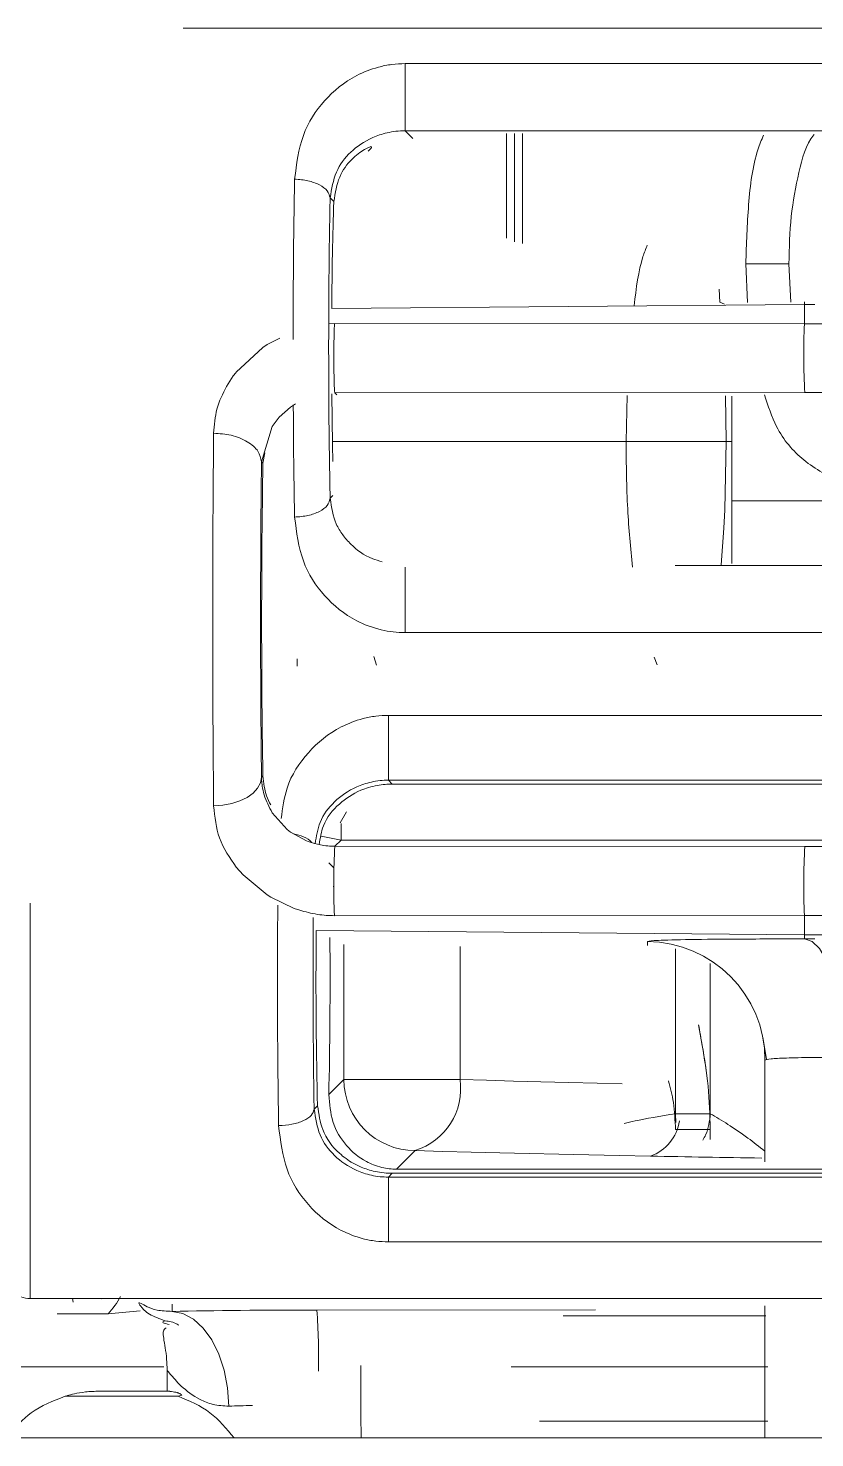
# Model space of a CAD drawing. Header units: millimetres. Extents: x 169 to 14583, y -399 to 10804.
# Drawn here: x 11681.6 to 11714.7, y 2020.9 to 2080.4 of the extents above; entities that cross this region are included whole.
import ezdxf

# ---------------------------------------------------------------- set-up
doc = ezdxf.new("R2010")
doc.units = ezdxf.units.MM
doc.header["$LTSCALE"] = 35

msp = doc.modelspace()

# ---------------------------------------------------------------- linework, layer by layer
at = {"color": 7, "linetype": 'Continuous', "lineweight": 18}
for p, q in [((11688.243, 2080.358), (11688.106, 2080.352)), ((11748.143, 2080.358), (11688.243, 2080.358)), ((11697.471, 2078.862), (11732.814, 2078.862)), ((11697.471, 2076.03), (11732.814, 2076.03)), ((11697.793, 2075.708), (11697.471, 2076.03)), ((11694.463, 2073.042), (11694.309, 2073.196)), ((11711.912, 2068.782), (11711.834, 2070.419)), ((11713.733, 2068.801), (11713.652, 2070.419)), ((11710.735, 2068.794), (11710.707, 2069.343)), ((11694.379, 2068.529), (11714.306, 2068.703)), ((11710.735, 2068.793), (11710.94, 2068.718)), ((11714.306, 2068.703), (11714.306, 2068.819)), ((11714.306, 2068.703), (11714.306, 2067.89)), ((11694.493, 2067.901), (11694.245, 2067.889)), ((11694.493, 2067.901), (11714.306, 2067.89)), ((11714.306, 2067.89), (11715.179, 2067.89)), ((11691.653, 2067.017), (11692.19, 2067.287)), ((11690.347, 2065.845), (11691.464, 2066.888)), ((11691.464, 2066.888), (11691.653, 2067.017)), ((11689.937, 2065.246), (11690.227, 2065.691)), ((11690.227, 2065.691), (11690.33, 2065.825)), ((11690.33, 2065.825), (11690.347, 2065.845)), ((11694.406, 2062.785), (11694.38, 2064.93)), ((11694.507, 2064.973), (11714.319, 2064.982)), ((11694.589, 2064.89), (11694.507, 2064.973)), ((11706.831, 2064.868), (11706.786, 2062.919)), ((11711.01, 2062.919), (11710.98, 2064.853)), ((11711.243, 2063.522), (11711.243, 2064.834)), ((11714.319, 2064.982), (11715.166, 2064.982)), ((11692.165, 2063.95), (11692.635, 2064.373)), ((11692.635, 2064.373), (11692.849, 2064.515)), ((11691.868, 2063.559), (11692.165, 2063.95)), ((11691.414, 2062.066), (11691.868, 2063.559)), ((11711.243, 2062.919), (11711.243, 2063.522)), ((11691.554, 2062.449), (11691.476, 2062.004)), ((11694.404, 2062.919), (11706.786, 2062.919)), ((11694.406, 2062.785), (11694.425, 2062.08)), ((11710.95, 2060.045), (11711.01, 2062.919)), ((11691.414, 2062.066), (11691.476, 2062.004)), ((11691.476, 2062.004), (11691.439, 2059.484)), ((11694.309, 2060.524), (11694.429, 2060.644)), ((11710.911, 2059.262), (11710.95, 2060.045)), ((11711.243, 2060.419), (11711.742, 2060.419)), ((11711.743, 2060.419), (11721.778, 2060.419)), ((11710.789, 2057.724), (11710.911, 2059.262)), ((11732.814, 2057.69), (11708.856, 2057.69)), ((11691.376, 2055.185), (11691.376, 2055.574)), ((11732.814, 2054.857), (11697.471, 2054.857)), ((11692.919, 2053.444), (11692.919, 2053.748)), ((11696.153, 2053.857), (11696.265, 2053.484)), ((11707.972, 2053.822), (11708.096, 2053.496)), ((11696.767, 2051.367), (11737.518, 2051.367)), ((11691.476, 2048.813), (11691.414, 2048.752)), ((11696.93, 2048.471), (11696.767, 2048.634)), ((11696.767, 2048.634), (11737.518, 2048.634)), ((11737.355, 2048.471), (11696.93, 2048.471)), ((11692.491, 2046.555), (11691.869, 2047.257)), ((11695.002, 2047.295), (11694.734, 2046.836)), ((11692.636, 2046.444), (11692.491, 2046.555)), ((11693.307, 2046.075), (11692.636, 2046.444)), ((11694.771, 2046.109), (11694.771, 2046.806)), ((11693.377, 2046.048), (11693.307, 2046.075)), ((11693.648, 2045.961), (11693.377, 2046.048)), ((11693.898, 2045.903), (11693.648, 2045.961)), ((11693.928, 2046.277), (11694.771, 2046.109)), ((11694.507, 2045.845), (11694.771, 2046.109)), ((11714.319, 2045.836), (11694.507, 2045.845)), ((11694.771, 2046.109), (11734.715, 2046.109)), ((11715.166, 2045.836), (11714.319, 2045.836)), ((11694.47, 2044.935), (11694.252, 2045.153)), ((11690.635, 2044.643), (11690.349, 2044.969)), ((11691.655, 2043.799), (11690.635, 2044.643)), ((11694.467, 2044.072), (11694.454, 2044.165)), ((11681.657, 2043.447), (11681.657, 2026.76)), ((11691.805, 2043.704), (11691.655, 2043.799)), ((11692.798, 2043.222), (11691.805, 2043.704)), ((11693.024, 2043.145), (11692.798, 2043.222)), ((11714.306, 2042.928), (11694.493, 2042.917)), ((11714.306, 2042.115), (11714.306, 2042.928)), ((11714.306, 2042.928), (11715.179, 2042.928)), ((11714.306, 2042.115), (11693.721, 2042.294)), ((11694.889, 2041.701), (11694.889, 2036.004)), ((11699.787, 2041.619), (11699.787, 2036.004)), ((11707.686, 2041.654), (11707.686, 2041.826)), ((11714.306, 2041.933), (11714.306, 2042.115)), ((11714.743, 2041.934), (11714.306, 2041.933)), ((11708.872, 2041.513), (11708.872, 2034.562)), ((11710.338, 2040.904), (11710.338, 2034.562)), ((11709.841, 2038.318), (11709.997, 2037.444)), ((11712.55, 2037.786), (11712.702, 2036.853)), ((11712.643, 2032.528), (11712.643, 2036.829)), ((11712.643, 2036.827), (11712.643, 2032.528)), ((11694.889, 2036.004), (11694.252, 2035.367)), ((11694.889, 2036.004), (11699.787, 2036.004)), ((11693.779, 2034.894), (11693.635, 2034.75)), ((11710.338, 2034.562), (11708.872, 2034.562)), ((11708.872, 2034.562), (11708.879, 2034.197)), ((11710.338, 2033.889), (11710.338, 2033.471)), ((11697.887, 2033.006), (11697.104, 2032.223)), ((11737.182, 2032.223), (11697.104, 2032.223)), ((11696.93, 2032.049), (11696.767, 2031.886)), ((11737.518, 2031.886), (11696.767, 2031.886)), ((11737.355, 2032.049), (11696.93, 2032.049)), ((11737.518, 2029.153), (11696.767, 2029.153)), ((11684.643, 2026.76), (11681.657, 2026.76)), ((11683.45, 2026.76), (11683.473, 2026.606)), ((11684.643, 2026.761), (11684.668, 2026.761)), ((11684.643, 2026.761), (11684.643, 2026.76)), ((11684.668, 2026.761), (11688.643, 2026.761)), ((11684.733, 2026.76), (11688.643, 2026.76)), ((11688.643, 2026.765), (11747.443, 2026.765)), ((11688.643, 2026.765), (11688.643, 2026.76)), ((11682.794, 2026.123), (11684.945, 2026.123)), ((11684.945, 2026.123), (11686.297, 2026.249)), ((11687.643, 2026.533), (11687.643, 2026.224)), ((11693.754, 2026.278), (11705.494, 2026.284)), ((11712.643, 2026.454), (11712.643, 2020.889)), ((11704.133, 2026.031), (11712.684, 2026.031)), ((11677.243, 2023.889), (11687.295, 2023.889)), ((11687.438, 2023.735), (11687.438, 2022.859)), ((11701.946, 2023.889), (11712.769, 2023.889)), ((11684.593, 2022.859), (11687.301, 2022.859)), ((11687.301, 2022.859), (11687.543, 2022.859)), ((11687.903, 2022.641), (11688.051, 2022.684)), ((11712.769, 2021.589), (11703.13, 2021.589)), ((11673.743, 2020.889), (11803.743, 2020.889))]:
    msp.add_line(p, q, dxfattribs=at)
at = {"color": 7, "linetype": 'Continuous', "lineweight": 18, "flags": 128}
for points in [[(11702.077, 2075.916), (11702.077, 2075.793), (11702.077, 2074.113), (11702.077, 2072.3), (11702.077, 2071.35)], [(11702.419, 2075.918), (11702.419, 2075.825), (11702.419, 2074.136), (11702.419, 2072.311), (11702.419, 2071.27)], [(11711.243, 2057.855), (11711.243, 2058.453), (11711.243, 2059.587), (11711.243, 2060.797), (11711.243, 2062.055), (11711.243, 2063.332), (11711.243, 2064.6), (11711.243, 2064.709)], [(11689.397, 2047.55), (11689.786, 2047.574), (11690.161, 2047.643), (11690.508, 2047.755), (11690.813, 2047.904), (11691.064, 2048.086), (11691.253, 2048.293), (11691.371, 2048.518), (11691.414, 2048.752)], [(11715.953, 2036.934), (11715.923, 2037.897), (11715.831, 2038.825), (11715.681, 2039.681), (11715.477, 2040.435), (11715.228, 2041.057), (11714.942, 2041.525), (11714.631, 2041.821), (11714.306, 2041.933)], [(11699.787, 2036.004), (11700.904, 2035.971), (11702.041, 2035.94), (11703.198, 2035.909), (11704.374, 2035.879), (11705.569, 2035.85), (11706.616, 2035.826)], [(11697.887, 2033.006), (11699.058, 2032.973), (11700.25, 2032.941), (11701.464, 2032.911), (11702.697, 2032.881), (11703.95, 2032.852), (11705.222, 2032.824), (11706.512, 2032.798), (11707.82, 2032.772)], [(11690.041, 2022.225), (11689.986, 2022.995), (11689.844, 2023.736), (11689.619, 2024.421), (11689.321, 2025.023), (11688.96, 2025.521), (11688.549, 2025.896), (11688.104, 2026.133), (11687.643, 2026.224)]]:
    msp.add_lwpolyline(points, dxfattribs=at)
at = {"color": 7, "linetype": 'Continuous', "lineweight": 18}
for centre, radius, start, end in [((11714.743, 2018.698), 50.008, 90, 90.49992), ((11744.405, 2066.571), 30.128, 177.49198, 183.02388), ((11721.134, 2044.262), 26.675, 176.59818, 182.88945), ((11744.405, 2044.247), 30.128, 176.97612, 182.50802), ((12015.812, 2040.268), 322.224, 179.54146, 180.98122), ((11707.643, 2036.827), 5, 0.00431, 89.50441), ((11714.743, 2092.12), 50.008, 269.50008, 270), ((11714.743, 2092.12), 50.008, 270, 270.49992), ((11697.891, 2036.008), 3.002, 180.08169, 269.91831), ((11697.072, 2035.623), 2.741, 287.2861, 7.97994), ((11707.174, 2034.546), 1.887, 289.9998, 351.20473), ((11681.657, 2027.76), 1, 225, 270), ((11684.643, 2025.76), 1, 87.4192, 90), ((11682.834, 2028.204), 2.964, 315.40328, 332.77109), ((11660.258, 2024.15), 33.564, 359.23838, 3.63568), ((11815.163, 2022.739), 119.562, 179.42437, 180.88655)]:
    msp.add_arc(centre, radius, start, end, dxfattribs=at)
for centre, major_axis, ratio, start_param, end_param in [((11694.009, 2040.26), (0, 8.5), 0.034921, 1.329127, 2.254006), ((11694.009, 2040.26), (0, 8.5), 0.034921, 4.098992, 4.918593), ((11738.718, 2034.746), (64.459, -0.001), 0.034905, 4.21247, 4.29356), ((11693.932, 2026.004), (10.49, 0), 0.026166, 1.587679, 2.213695), ((11693.946, 2022.004), (6.514, 0), 0.042367, 2.035066, 2.213733)]:
    msp.add_ellipse(centre, major_axis=major_axis, ratio=ratio, start_param=start_param, end_param=end_param, dxfattribs=at)
for points, knots in [([(11692.81, 2073.988), (11692.893, 2074.629), (11693.058, 2075.9), (11694.012, 2077.356), (11695.113, 2078.264), (11696.17, 2078.687), (11696.888, 2078.839), (11697.282, 2078.855), (11697.471, 2078.862)], [0, 0, 0, 0, 0.252931, 0.501306, 0.747804, 0.872466, 0.938861, 1, 1, 1, 1]), ([(11694.309, 2073.196), (11694.372, 2073.575), (11694.5, 2074.348), (11695.15, 2075.167), (11695.877, 2075.681), (11696.583, 2075.925), (11697.067, 2076.015), (11697.338, 2076.025), (11697.471, 2076.03)], [0, 0, 0, 0, 0.244039, 0.497593, 0.753986, 0.879765, 0.940775, 1, 1, 1, 1]), ([(11701.743, 2075.919), (11701.743, 2075.904), (11701.743, 2075.394), (11701.743, 2074.182), (11701.743, 2072.703), (11701.743, 2071.783), (11701.743, 2071.506)], [0, 0, 0, 0, 0.0123891, 0.4183604, 0.8243317, 1, 1, 1, 1]), ([(11711.834, 2070.419), (11711.862, 2071.253), (11711.917, 2072.926), (11712.152, 2074.81), (11712.497, 2075.647), (11712.58, 2075.848)], [0, 0, 0, 0, 0.430354, 0.863406, 1, 1, 1, 1]), ([(11713.652, 2070.419), (11713.668, 2071.092), (11713.698, 2072.43), (11714.056, 2074.267), (11714.368, 2075.46), (11714.708, 2075.864), (11714.713, 2075.87)], [0, 0, 0, 0, 0.336192, 0.668705, 0.995505, 1, 1, 1, 1]), ([(11695.911, 2075.164), (11695.991, 2075.248), (11696.162, 2075.428), (11695.781, 2075.284), (11695.211, 2074.856), (11694.65, 2074.145), (11694.525, 2073.409), (11694.463, 2073.042)], [0, 0, 0, 0, 0.177633, 0.382923, 0.588781, 0.794544, 1, 1, 1, 1]), ([(11692.748, 2067.222), (11692.752, 2068.508), (11692.758, 2070.903), (11692.793, 2073.011), (11692.81, 2073.988)], [0, 0, 0, 0, 0.536962, 1, 1, 1, 1]), ([(11692.81, 2073.988), (11693.003, 2073.973), (11693.388, 2073.944), (11693.878, 2073.76), (11694.227, 2073.501), (11694.281, 2073.298), (11694.309, 2073.196)], [0, 0, 0, 0, 0.25, 0.5, 0.75, 1, 1, 1, 1]), ([(11694.246, 2066.86), (11694.249, 2068.114), (11694.255, 2070.355), (11694.292, 2072.327), (11694.309, 2073.196)], [0, 0, 0, 0, 0.559615, 1, 1, 1, 1]), ([(11694.377, 2068.529), (11694.384, 2069.325), (11694.399, 2071.032), (11694.441, 2072.342), (11694.463, 2073.042)], [0, 0, 0, 0, 0.465682, 1, 1, 1, 1]), ([(11707.678, 2071.205), (11707.615, 2071.047), (11707.329, 2070.328), (11707.214, 2069.384), (11707.125, 2068.648)], [0, 0, 0, 0, 0.21919, 1, 1, 1, 1]), ([(11711.834, 2070.419), (11712.024, 2070.419), (11712.405, 2070.419), (11712.927, 2070.419), (11713.372, 2070.419), (11713.559, 2070.419), (11713.652, 2070.419)], [0, 0, 0, 0, 0.249999, 0.5, 0.750001, 1, 1, 1, 1]), ([(11694.493, 2067.901), (11694.49, 2067.848), (11694.483, 2067.732), (11694.473, 2067.383), (11694.467, 2066.964), (11694.466, 2066.567), (11694.466, 2066.358), (11694.467, 2066.253)], [0, 0, 0, 0, 0.194777, 0.429869, 0.702392, 0.849562, 1, 1, 1, 1]), ([(11694.309, 2060.524), (11694.289, 2061.642), (11694.253, 2063.639), (11694.248, 2065.875), (11694.246, 2066.86)], [0, 0, 0, 0, 0.55962, 1, 1, 1, 1]), ([(11694.467, 2066.253), (11694.467, 2066.149), (11694.468, 2065.945), (11694.474, 2065.585), (11694.482, 2065.245), (11694.495, 2065.016), (11694.503, 2064.986), (11694.507, 2064.973)], [0, 0, 0, 0, 0.150438, 0.297608, 0.570131, 0.805223, 1, 1, 1, 1]), ([(11689.397, 2063.268), (11689.426, 2063.617), (11689.485, 2064.34), (11689.783, 2064.937), (11689.937, 2065.246)], [0, 0, 0, 0, 0.481884, 1, 1, 1, 1]), ([(11722.743, 2060.497), (11721.916, 2060.504), (11720.255, 2060.518), (11717.917, 2060.689), (11715.855, 2061.133), (11714.231, 2062.049), (11713.144, 2063.297), (11712.772, 2064.424), (11712.619, 2064.887)], [0, 0, 0, 0, 0.173607, 0.34878, 0.526424, 0.706046, 0.879089, 1, 1, 1, 1]), ([(11692.81, 2059.732), (11692.788, 2060.976), (11692.762, 2062.485), (11692.757, 2064.175), (11692.756, 2064.471)], [0, 0, 0, 0, 0.824893, 1, 1, 1, 1]), ([(11689.358, 2055.409), (11689.36, 2056.789), (11689.363, 2058.879), (11689.38, 2061.486), (11689.391, 2062.67), (11689.397, 2063.268)], [0, 0, 0, 0, 0.490465, 0.743041, 1, 1, 1, 1]), ([(11691.414, 2062.066), (11691.384, 2062.217), (11691.338, 2062.449), (11691.084, 2062.728), (11690.823, 2062.92), (11690.501, 2063.075), (11690.034, 2063.225), (11689.648, 2063.251), (11689.397, 2063.268)], [0, 0, 0, 0, 0.239529, 0.368407, 0.5, 0.631593, 0.760471, 1, 1, 1, 1]), ([(11711.01, 2062.919), (11710.726, 2062.919), (11710.158, 2062.919), (11708.729, 2062.919), (11707.522, 2062.919), (11706.786, 2062.919)], [0, 0, 0, 0, 0.280599, 0.561201, 1, 1, 1, 1]), ([(11706.786, 2062.919), (11706.794, 2061.958), (11706.811, 2060.126), (11706.981, 2058.431), (11707.061, 2057.625)], [0, 0, 0, 0, 0.524587, 1, 1, 1, 1]), ([(11711.01, 2062.919), (11711.084, 2062.919), (11711.217, 2062.919), (11711.235, 2062.919), (11711.243, 2062.919)], [0, 0, 0, 0, 0.559607, 1, 1, 1, 1]), ([(11711.243, 2057.779), (11711.243, 2058.675), (11711.243, 2060.358), (11711.243, 2062.103), (11711.243, 2062.919)], [0, 0, 0, 0, 0.53248, 1, 1, 1, 1]), ([(11691.376, 2055.574), (11691.378, 2056.748), (11691.382, 2059.088), (11691.403, 2061.075), (11691.414, 2062.066)], [0, 0, 0, 0, 0.5014225, 1, 1, 1, 1]), ([(11692.81, 2059.732), (11693.003, 2059.747), (11693.388, 2059.776), (11693.877, 2059.96), (11694.227, 2060.219), (11694.281, 2060.422), (11694.309, 2060.524)], [0, 0, 0, 0, 0.249993, 0.5, 0.750007, 1, 1, 1, 1]), ([(11696.5, 2057.847), (11696.364, 2057.888), (11695.798, 2058.061), (11695.292, 2058.451), (11694.829, 2058.976), (11694.462, 2059.567), (11694.37, 2060.144), (11694.309, 2060.524)], [0, 0, 0, 0, 0.097159, 0.404029, 0.556992, 0.708003, 1, 1, 1, 1]), ([(11691.439, 2059.484), (11691.433, 2058.564), (11691.419, 2056.74), (11691.421, 2053.766), (11691.439, 2050.94), (11691.463, 2049.538), (11691.476, 2048.813)], [0, 0, 0, 0, 0.2522326, 0.5000084, 0.7413288, 1, 1, 1, 1]), ([(11697.471, 2054.857), (11697.301, 2054.863), (11696.951, 2054.876), (11696.221, 2055.013), (11695.137, 2055.437), (11694.012, 2056.364), (11693.058, 2057.821), (11692.893, 2059.091), (11692.81, 2059.732)], [0, 0, 0, 0, 0.0549334, 0.1136237, 0.252199, 0.4986732, 0.7471372, 1, 1, 1, 1]), ([(11697.471, 2054.857), (11697.471, 2054.947), (11697.471, 2055.125), (11697.471, 2055.546), (11697.471, 2056.025), (11697.471, 2056.524), (11697.471, 2056.99), (11697.471, 2057.359), (11697.471, 2057.579), (11697.471, 2057.615), (11697.471, 2057.623)], [0, 0, 0, 0, 0.136744, 0.273488, 0.410232, 0.546976, 0.68372, 0.820464, 0.957208, 1, 1, 1, 1]), ([(11689.397, 2047.55), (11689.391, 2048.148), (11689.38, 2049.333), (11689.363, 2051.94), (11689.36, 2054.03), (11689.358, 2055.409)], [0, 0, 0, 0, 0.257154, 0.509794, 1, 1, 1, 1]), ([(11691.414, 2048.752), (11691.404, 2049.725), (11691.382, 2051.693), (11691.378, 2054.012), (11691.376, 2055.185)], [0, 0, 0, 0, 0.494505, 1, 1, 1, 1]), ([(11692.243, 2047.011), (11692.303, 2047.454), (11692.447, 2048.519), (11693.327, 2049.845), (11694.453, 2050.787), (11695.523, 2051.205), (11696.219, 2051.346), (11696.587, 2051.36), (11696.767, 2051.367)], [0, 0, 0, 0, 0.191563, 0.460602, 0.727659, 0.862755, 0.933034, 1, 1, 1, 1]), ([(11691.869, 2047.257), (11691.738, 2047.504), (11691.548, 2047.859), (11691.447, 2048.346), (11691.422, 2048.58), (11691.416, 2048.702), (11691.415, 2048.739), (11691.414, 2048.752)], [0, 0, 0, 0, 0.531848, 0.76901, 0.929979, 0.97636, 1, 1, 1, 1]), ([(11691.476, 2048.813), (11691.51, 2048.512), (11691.566, 2048.015), (11691.74, 2047.713), (11691.808, 2047.595)], [0, 0, 0, 0, 0.608215, 1, 1, 1, 1]), ([(11693.677, 2045.954), (11693.728, 2046.266), (11693.842, 2046.968), (11694.462, 2047.757), (11695.205, 2048.294), (11695.926, 2048.539), (11696.397, 2048.622), (11696.647, 2048.63), (11696.767, 2048.634)], [0, 0, 0, 0, 0.210706, 0.474772, 0.741671, 0.872849, 0.939108, 1, 1, 1, 1]), ([(11696.93, 2048.471), (11696.826, 2048.468), (11696.602, 2048.461), (11696.122, 2048.389), (11695.426, 2048.172), (11694.658, 2047.654), (11694.004, 2046.888), (11693.89, 2046.189), (11693.845, 2045.915)], [0, 0, 0, 0, 0.050973, 0.110089, 0.265362, 0.532824, 0.817259, 1, 1, 1, 1]), ([(11690.349, 2044.969), (11690.075, 2045.356), (11689.555, 2046.093), (11689.448, 2047.081), (11689.397, 2047.55)], [0, 0, 0, 0, 0.5254004, 1, 1, 1, 1]), ([(11692.774, 2046.376), (11692.914, 2046.338), (11693.219, 2046.254), (11693.473, 2046.106), (11693.517, 2046.011), (11693.521, 2046.002)], [0, 0, 0, 0, 0.433291, 0.94694, 1, 1, 1, 1]), ([(11694.507, 2045.845), (11694.405, 2045.848), (11694.183, 2045.854), (11693.998, 2045.886), (11693.898, 2045.903)], [0, 0, 0, 0, 0.460691, 1, 1, 1, 1]), ([(11692.136, 2034.061), (11692.122, 2035.058), (11692.096, 2037.033), (11692.084, 2040.25), (11692.095, 2042.328), (11692.1, 2043.356)], [0, 0, 0, 0, 0.339892, 0.673275, 1, 1, 1, 1]), ([(11694.493, 2042.917), (11694.376, 2042.92), (11694.131, 2042.926), (11693.608, 2042.987), (11693.265, 2043.08), (11693.024, 2043.145)], [0, 0, 0, 0, 0.2139072, 0.4460313, 1, 1, 1, 1]), ([(11714.306, 2041.933), (11713.376, 2041.933), (11711.515, 2041.935), (11709.391, 2041.913), (11707.964, 2041.877), (11707.779, 2041.843), (11707.686, 2041.826)], [0, 0, 0, 0, 0.250072, 0.499978, 0.749896, 1, 1, 1, 1]), ([(11709.842, 2038.316), (11709.893, 2038.033), (11710.032, 2037.261), (11710.279, 2035.738), (11710.318, 2034.505), (11710.338, 2033.889)], [0, 0, 0, 0, 0.225264, 0.613212, 1, 1, 1, 1]), ([(11709.997, 2037.444), (11710.09, 2036.88), (11710.277, 2035.754), (11710.318, 2034.51), (11710.338, 2033.889)], [0, 0, 0, 0, 0.5009959, 1, 1, 1, 1]), ([(11715.953, 2036.934), (11715.491, 2036.934), (11714.559, 2036.936), (11713.517, 2036.915), (11712.788, 2036.879), (11712.693, 2036.845), (11712.643, 2036.827)], [0, 0, 0, 0, 0.247505, 0.499976, 0.736892, 1, 1, 1, 1]), ([(11708.578, 2035.945), (11708.654, 2035.651), (11708.815, 2035.032), (11708.852, 2034.283), (11708.872, 2033.889)], [0, 0, 0, 0, 0.473879, 1, 1, 1, 1]), ([(11708.872, 2033.889), (11708.852, 2034.283), (11708.816, 2035.03), (11708.655, 2035.649), (11708.579, 2035.941)], [0, 0, 0, 0, 0.527244, 1, 1, 1, 1]), ([(11697.104, 2032.223), (11697.001, 2032.226), (11696.782, 2032.235), (11696.319, 2032.323), (11695.659, 2032.59), (11694.961, 2033.187), (11694.356, 2034.13), (11694.285, 2034.971), (11694.252, 2035.367)], [0, 0, 0, 0, 0.047933, 0.1028189, 0.2463193, 0.4993241, 0.764298, 1, 1, 1, 1]), ([(11692.136, 2034.061), (11692.328, 2034.074), (11692.714, 2034.099), (11693.203, 2034.26), (11693.552, 2034.485), (11693.607, 2034.662), (11693.635, 2034.75)], [0, 0, 0, 0, 0.249993, 0.5, 0.750007, 1, 1, 1, 1]), ([(11696.767, 2031.886), (11696.647, 2031.89), (11696.397, 2031.898), (11695.926, 2031.981), (11695.205, 2032.227), (11694.459, 2032.761), (11693.814, 2033.603), (11693.694, 2034.373), (11693.635, 2034.75)], [0, 0, 0, 0, 0.058382, 0.121903, 0.247597, 0.503441, 0.75656, 1, 1, 1, 1]), ([(11696.93, 2032.049), (11696.812, 2032.053), (11696.552, 2032.061), (11696.088, 2032.141), (11695.663, 2032.279), (11695.167, 2032.521), (11694.554, 2032.971), (11693.949, 2033.747), (11693.83, 2034.548), (11693.779, 2034.894)], [0, 0, 0, 0, 0.054419, 0.119918, 0.246612, 0.331741, 0.500218, 0.783999, 1, 1, 1, 1]), ([(11708.872, 2034.562), (11708.241, 2034.457), (11707.367, 2034.312), (11706.848, 2034.186), (11706.703, 2034.151)], [0, 0, 0, 0, 0.722091, 1, 1, 1, 1]), ([(11710.338, 2034.562), (11710.303, 2034.252), (11710.26, 2033.857), (11710.064, 2033.516), (11710.021, 2033.442)], [0, 0, 0, 0, 0.784105, 1, 1, 1, 1]), ([(11712.642, 2032.984), (11712.397, 2033.175), (11711.485, 2033.884), (11710.823, 2034.276), (11710.338, 2034.562)], [0, 0, 0, 0, 0.26849, 1, 1, 1, 1]), ([(11696.767, 2029.153), (11696.587, 2029.16), (11696.219, 2029.174), (11695.523, 2029.315), (11694.454, 2029.733), (11693.32, 2030.672), (11692.37, 2032.163), (11692.214, 2033.425), (11692.136, 2034.061)], [0, 0, 0, 0, 0.061905, 0.126859, 0.251654, 0.49846, 0.747099, 1, 1, 1, 1]), ([(11708.872, 2033.889), (11709.217, 2033.889), (11709.833, 2033.889), (11710.184, 2033.889), (11710.338, 2033.889)], [0, 0, 0, 0, 0.559386, 1, 1, 1, 1]), ([(11708.872, 2033.889), (11709.194, 2033.889), (11709.604, 2033.889), (11709.849, 2033.889), (11709.901, 2033.889)], [0, 0, 0, 0, 0.78441, 1, 1, 1, 1]), ([(11684.733, 2026.76), (11684.721, 2026.76), (11684.699, 2026.76), (11684.678, 2026.761), (11684.668, 2026.761)], [0, 0, 0, 0, 0.560421, 1, 1, 1, 1]), ([(11687.36, 2025.822), (11687.115, 2025.913), (11686.607, 2026.102), (11686.299, 2026.461), (11686.183, 2026.656), (11686.43, 2026.491), (11686.952, 2026.256), (11687.416, 2026.234), (11687.643, 2026.224)], [0, 0, 0, 0, 0.160286, 0.331971, 0.502467, 0.759819, 0.882666, 1, 1, 1, 1]), ([(11687.52, 2025.665), (11687.419, 2025.694), (11687.163, 2025.768), (11687.286, 2025.802), (11687.36, 2025.822)], [0, 0, 0, 0, 0.39701, 1, 1, 1, 1]), ([(11687.389, 2025.522), (11687.343, 2025.49), (11687.234, 2025.417), (11687.299, 2025.024), (11687.41, 2024.362), (11687.429, 2023.934), (11687.438, 2023.726)], [0, 0, 0, 0, 0.285907, 0.67946, 0.844042, 1, 1, 1, 1]), ([(11687.36, 2025.822), (11687.529, 2025.799), (11687.72, 2025.773), (11687.907, 2025.655), (11687.929, 2025.641)], [0, 0, 0, 0, 0.8806498, 1, 1, 1, 1]), ([(11687.44, 2023.722), (11687.468, 2023.694), (11687.528, 2023.637), (11688.005, 2023.054), (11688.644, 2022.565), (11689.361, 2022.264), (11689.811, 2022.238), (11690.041, 2022.225)], [0, 0, 0, 0, 0.223288, 0.464923, 0.722971, 0.858399, 1, 1, 1, 1]), ([(11683.134, 2022.641), (11682.633, 2022.446), (11681.707, 2022.085), (11681.049, 2021.343), (11680.747, 2021.003)], [0, 0, 0, 0, 0.541177, 1, 1, 1, 1]), ([(11683.134, 2022.641), (11683.154, 2022.648), (11683.194, 2022.661), (11683.506, 2022.744), (11683.968, 2022.834), (11684.384, 2022.851), (11684.593, 2022.859)], [0, 0, 0, 0, 0.249905, 0.499897, 0.750036, 1, 1, 1, 1]), ([(11688.051, 2022.684), (11688.042, 2022.701), (11688.027, 2022.73), (11687.942, 2022.767), (11687.885, 2022.786), (11687.802, 2022.811), (11687.637, 2022.847), (11687.413, 2022.855), (11687.301, 2022.859)], [0, 0, 0, 0, 0.249864, 0.417894, 0.469754, 0.500142, 0.750153, 1, 1, 1, 1]), ([(11687.903, 2022.641), (11688.373, 2022.444), (11689.289, 2022.059), (11689.939, 2021.272), (11690.256, 2020.889)], [0, 0, 0, 0, 0.512634, 1, 1, 1, 1])]:
    msp.add_open_spline(points, degree=3, knots=knots, dxfattribs=at)
for points in [[(11697.471, 2078.862), (11697.471, 2078.773), (11697.471, 2078.595), (11697.471, 2078.174), (11697.471, 2077.695), (11697.471, 2077.195), (11697.471, 2076.731), (11697.471, 2076.356), (11697.471, 2076.094), (11697.471, 2076.051), (11697.471, 2076.03)], [(11696.767, 2051.367), (11696.767, 2051.266), (11696.767, 2051.065), (11696.767, 2050.641), (11696.767, 2050.176), (11696.767, 2049.705), (11696.767, 2049.275), (11696.767, 2048.931), (11696.767, 2048.693), (11696.767, 2048.654), (11696.767, 2048.634)], [(11696.767, 2029.153), (11696.767, 2029.253), (11696.767, 2029.455), (11696.767, 2029.879), (11696.767, 2030.344), (11696.767, 2030.815), (11696.767, 2031.245), (11696.767, 2031.589), (11696.767, 2031.827), (11696.767, 2031.866), (11696.767, 2031.886)], [(11683.134, 2022.641), (11683.163, 2022.641), (11683.222, 2022.641), (11683.674, 2022.641), (11684.337, 2022.641), (11685.157, 2022.641), (11686.029, 2022.641), (11686.844, 2022.641), (11687.527, 2022.641), (11687.778, 2022.641), (11687.903, 2022.641)]]:
    msp.add_open_spline(points, degree=3, dxfattribs=at)

doc.saveas('drawing.dxf')
